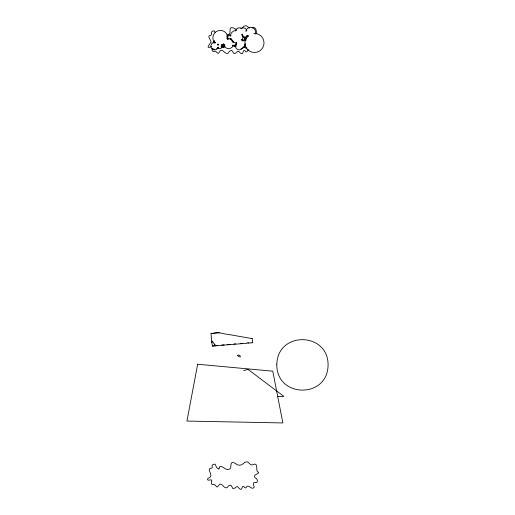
<?xml version="1.0" encoding="UTF-8"?>
<svg xmlns="http://www.w3.org/2000/svg" width="515" height="515" viewBox="0 0 515 515"><rect width="100%" height="100%" fill="white"/><g stroke="black" fill="none" stroke-linecap="round" stroke-linejoin="round"><path stroke-width="0.77" d="M256.303 33.81C256.94 31.286 255.691 25.737 252.183 27.977M211.665 341.651L212.064 341.149A3.515 2.594 46.5 0 1 212.843 342.05M213.957 42.751L214.44 40.428M212.322 48.223C211.511 49.427 212.534 52.536 214.214 51.32A1.416 1.416 0 0 1 214.807 51.197L215.914 51.571L217.613 53.154A1.391 1.391 0 0 0 218.36 53.367C220.375 52.105 219.467 48.339 223.561 51.217C224.997 53.058 227.997 55.021 229.124 51.758A4.036 4.036 0 0 1 229.851 51.082C232.387 49.009 232.844 52.485 233.952 53.541C235.999 54.062 237.08 50.702 238.748 51.358C244.934 58.562 241.548 46.595 245.958 51.841A1.436 1.436 0 0 0 246.524 51.861L246.84 51.758A0.657 0.657 0 0 0 247.136 51.468L247.625 50.406A2.073 2.073 0 0 1 248.121 49.949L248.545 49.755M242.005 28.08L244.033 26.181L245.603 25.75A3.541 3.541 0 0 1 246.64 25.917L249.221 27.926A2.601 2.601 0 0 0 249.479 28.087M251.043 342.893L252.595 342.687L252.228 338.619L232.362 335.143A40.749 0.521 9.9 0 1 230.405 334.802L229.857 334.705A57.294 0.734 9.9 0 1 227.578 334.312C224.482 334.402 215.083 330.598 214.06 333.772M216.59 48.5L217.246 48.191M217.208 48.249L218.811 47.625M217.684 48.017L218.637 47.65M211.427 46.659C204.957 49.35 209.579 44.251 211.073 42.146C211.15 39.938 206.097 35.49 210.686 35.329A1.79 1.79 0 0 0 210.989 35.181A1.938 1.938 0 0 0 211.414 34.827L211.736 34.061L211.337 33.102A0.933 0.933 0 0 1 211.35 32.516L211.717 31.872A3.335 3.335 0 0 1 212.315 31.293L213.847 30.842A1.139 1.139 0 0 1 214.375 31.112L215.289 32.715M230.862 35.387L229.78 35.767M243.589 370.665L247.94 369.306L283.907 396.453L277.546 396.453M221.102 46.949L225.332 46.099M211.697 342.282L212.444 346.061L217.201 345.391M213.931 332.999L210.97 333.591L212.193 333.52M228.544 36.037L227.759 36.159A42.372 42.372 0 0 1 226.941 36.275M212.978 48.597L213.307 49.298L214.073 49.389A5.723 5.723 0 0 0 214.852 49.176M212.901 333.456L216.995 333.07A18.122 0.579 -4.8 0 1 218.946 332.896L219.313 332.864M212.444 346.061L218.167 345.636A14.909 0.476 -4.8 0 1 218.933 345.565L225.325 344.998A20.742 0.67 -4.8 0 1 226.523 344.896L228.415 344.741A53.74 1.725 -4.8 0 1 230.649 344.561L231.203 344.516A38.754 1.242 -4.8 0 1 233.211 344.355L245.848 343.357M247.812 343.19L248.256 343.151A16.841 0.541 -4.8 0 0 250.766 342.919M221.798 345.005L224.096 344.812M227.16 344.554L230.224 344.297M234.055 343.975L235.587 343.846M240.19 343.454L242.488 343.26M247.084 342.874L248.616 342.745M246.743 343.286L246.312 343.318M213.937 49.369L213.21 49.208M226.722 35.059L227.031 35.046A5.446 5.446 0 0 0 228.023 34.865C232.426 34.177 227.302 25.917 233.205 27.952A7.513 7.513 0 0 1 234.261 28.389L236.803 29.651M232.574 45.713L234.299 45.822M233.089 45.771L234.525 45.841M251.339 338.58L252.144 338.625M243.91 46.807L244.94 46.871L243.936 46.794M234.467 45.867L235.136 45.932M252.08 342.565L252.595 342.687M212.901 342.024L215.521 345.887M211.041 333.604L211.691 341.381M214.787 344.014L214.897 345.584M213.538 43.022A0.882 0.882 0 0 1 213.416 41.721A0.882 0.882 0 0 1 214.723 41.721A0.882 0.882 0 0 1 214.601 43.022M215.006 43.151A7.519 7.519 0 0 1 218.347 30.655A7.519 7.519 0 0 1 227.707 39.578M224.373 44.264A7.519 7.519 0 0 1 221.366 45.346M218.18 45.082A7.519 7.519 0 0 1 217.671 44.908M218.334 47.168A3.785 3.785 0 0 1 213.719 49.755A3.785 3.785 0 0 1 211.021 45.211A3.785 3.785 0 0 1 215.508 42.404M217.884 44.052A3.785 3.785 0 0 1 218.334 45.037M222.216 46.64A2.524 2.524 0 0 1 217.633 47.464M217.633 44.741A2.524 2.524 0 0 1 218.238 44.084M221.772 44.593A2.524 2.524 0 0 1 222.216 45.565M242.301 35.284A3.785 3.785 0 0 1 241.786 35.129M240.84 28.55A3.785 3.785 0 0 1 246.743 30.514M241.999 34.26A3.785 3.785 0 0 1 241.799 34.441M235.574 31.042A3.785 3.785 0 0 1 241.799 28.724M242.951 47.168A3.785 3.785 0 0 1 237.389 49.356A3.785 3.785 0 0 1 236.643 43.427M211.832 342.295A7.088 5.465 39.6 0 1 211.781 341.67M245.726 31.1A17.491 13.924 -42.5 0 1 246.666 31.061M236.134 46.569A1.255 1.255 0 0 1 234.357 45.03M235.625 44.219A1.255 1.255 0 0 1 236.636 44.869M246.453 38.844A1.255 1.255 0 0 1 244.631 38.644A1.255 1.255 0 0 1 244.953 36.842M245.9 36.668A1.255 1.255 0 0 1 246.891 37.898M246.524 38.4A1.989 1.989 0 0 1 247.947 35.284M246.891 47.992A1.989 1.989 0 0 1 244.425 46.865A1.989 1.989 0 0 1 245.372 44.322M245.494 44.29A2.272 2.272 0 0 1 244.406 44.586M242.526 40.981A2.272 2.272 0 0 1 245.951 40.679M242.32 36.81A1.886 1.886 0 0 1 244.805 37.698A1.886 1.886 0 0 1 243.975 40.202A1.886 1.886 0 0 1 241.451 39.43M247.779 35.239A2.82 2.82 0 0 1 244.503 37.511A2.82 2.82 0 0 1 242.23 34.235M221.173 45.5A1.255 1.255 0 0 1 223.079 45.133A1.255 1.255 0 0 1 223.079 47.071A1.255 1.255 0 0 1 221.173 46.704M231.196 38.387A2.272 2.272 0 0 1 229.98 39.404M228.39 39.378A2.272 2.272 0 0 1 227.379 35.934A2.272 2.272 0 0 1 230.965 35.805M236.282 42.52A2.272 2.272 0 0 1 235.96 45.095M235.027 45.719A2.272 2.272 0 0 1 232.529 45.037M232.477 42.185A2.272 2.272 0 0 1 233.514 41.432M246.035 30.578A4.931 4.931 0 0 1 252.479 27.623A4.931 4.931 0 0 1 255.202 34.177M248.404 36.584A4.931 4.931 0 0 1 247.02 35.509M253.889 33.411A9.553 9.553 0 0 1 263.732 45.294A9.553 9.553 0 0 1 249.415 51.049A9.553 9.553 0 0 1 248.288 35.664M245.134 43.588A4.596 4.596 0 0 1 240.878 48.79M236.089 45.153A4.596 4.596 0 0 1 236.288 42.571M241.271 39.668A4.596 4.596 0 0 1 243.853 40.981M233.443 45.101A5.086 5.086 0 0 1 223.504 43.485M226.896 38.78A5.086 5.086 0 0 1 233.578 42.584M242.514 34.248A6.341 6.341 0 0 1 241.812 40.286M236.803 42.964A6.341 6.341 0 0 1 230.598 38.58M230.295 36.346A6.341 6.341 0 0 1 236.456 30.282M219.12 468.109L218.701 469.152L216.912 467.787A4.075 4.075 0 0 1 216.435 467.079L215.27 464.446A1.139 1.139 0 0 0 214.768 464.137L213.204 464.446A3.335 3.335 0 0 0 212.56 464.974L212.135 465.586A0.933 0.933 0 0 0 212.077 466.165L212.386 467.156L211.993 467.89A1.938 1.938 0 0 1 211.543 468.206A1.79 1.79 0 0 1 211.227 468.328C205.06 468.618 215.734 476.105 207.822 478.416C206.386 481.834 210.809 479.047 211.794 480.147C211.556 481.557 210.693 485.503 213.352 484.57A1.416 1.416 0 0 1 213.957 484.499L215.025 484.963L216.577 486.688A1.391 1.391 0 0 0 217.304 486.971C219.422 485.883 218.849 482.059 222.673 485.278C223.941 487.242 226.761 489.456 228.171 486.302A4.036 4.036 0 0 1 228.95 485.697C231.66 483.849 231.808 487.351 232.819 488.497C234.814 489.199 236.179 485.948 237.788 486.746C243.318 494.458 240.988 482.246 244.928 487.853A1.436 1.436 0 0 0 245.488 487.917L245.816 487.847A0.657 0.657 0 0 0 246.138 487.583L246.711 486.566A2.073 2.073 0 0 1 247.251 486.16C249.53 485.355 252.17 490.37 254.101 487.332A1.249 1.249 0 0 0 254.178 486.81L253.303 484.364L253.419 483.147A1.114 1.114 0 0 1 253.863 482.677L254.011 482.606A1.236 1.236 0 0 1 254.468 482.516C258.163 483.971 258.369 478.519 255.144 477.849A2.279 2.279 0 0 1 254.77 477.27C252.582 474.173 261.511 473.562 257.732 471.785C255.356 470.729 259.148 461.337 252.26 464.903A2.601 2.601 0 0 1 250.264 464.318L247.87 462.09A3.541 3.541 0 0 0 246.852 461.833C244.142 461.691 242.913 465.064 240.183 465.122A6.096 6.096 0 0 1 238.915 465.167L237.402 464.813L235.323 463.474A7.513 7.513 0 0 0 234.312 462.94C228.602 460.397 232.992 469.081 228.538 469.377A5.446 5.446 0 0 1 227.54 469.468C224.733 469.809 220.24 463.197 219.12 468.109M276.819 364.227C275.969 397.825 327.173 399.157 328.074 365.553C328.924 331.956 277.72 330.624 276.819 364.227M197.657 364.24L186.926 421.051L282.877 422.95L272.776 371.186L197.657 364.24M237.473 355.627C242.996 359.702 239.411 353 237.473 355.627M244.561 40.55A0.882 0.882 0 0 0 245.887 39.79A0.882 0.882 0 0 0 244.561 39.024A0.882 0.882 0 0 0 244.561 40.55M223.098 46.234A0.882 0.882 0 0 0 224.424 45.468A0.882 0.882 0 0 0 223.098 44.708A0.882 0.882 0 0 0 223.098 46.234M223.098 47.496A0.882 0.882 0 0 0 224.424 46.73A0.882 0.882 0 0 0 223.098 45.97A0.882 0.882 0 0 0 223.098 47.496"/></g></svg>
